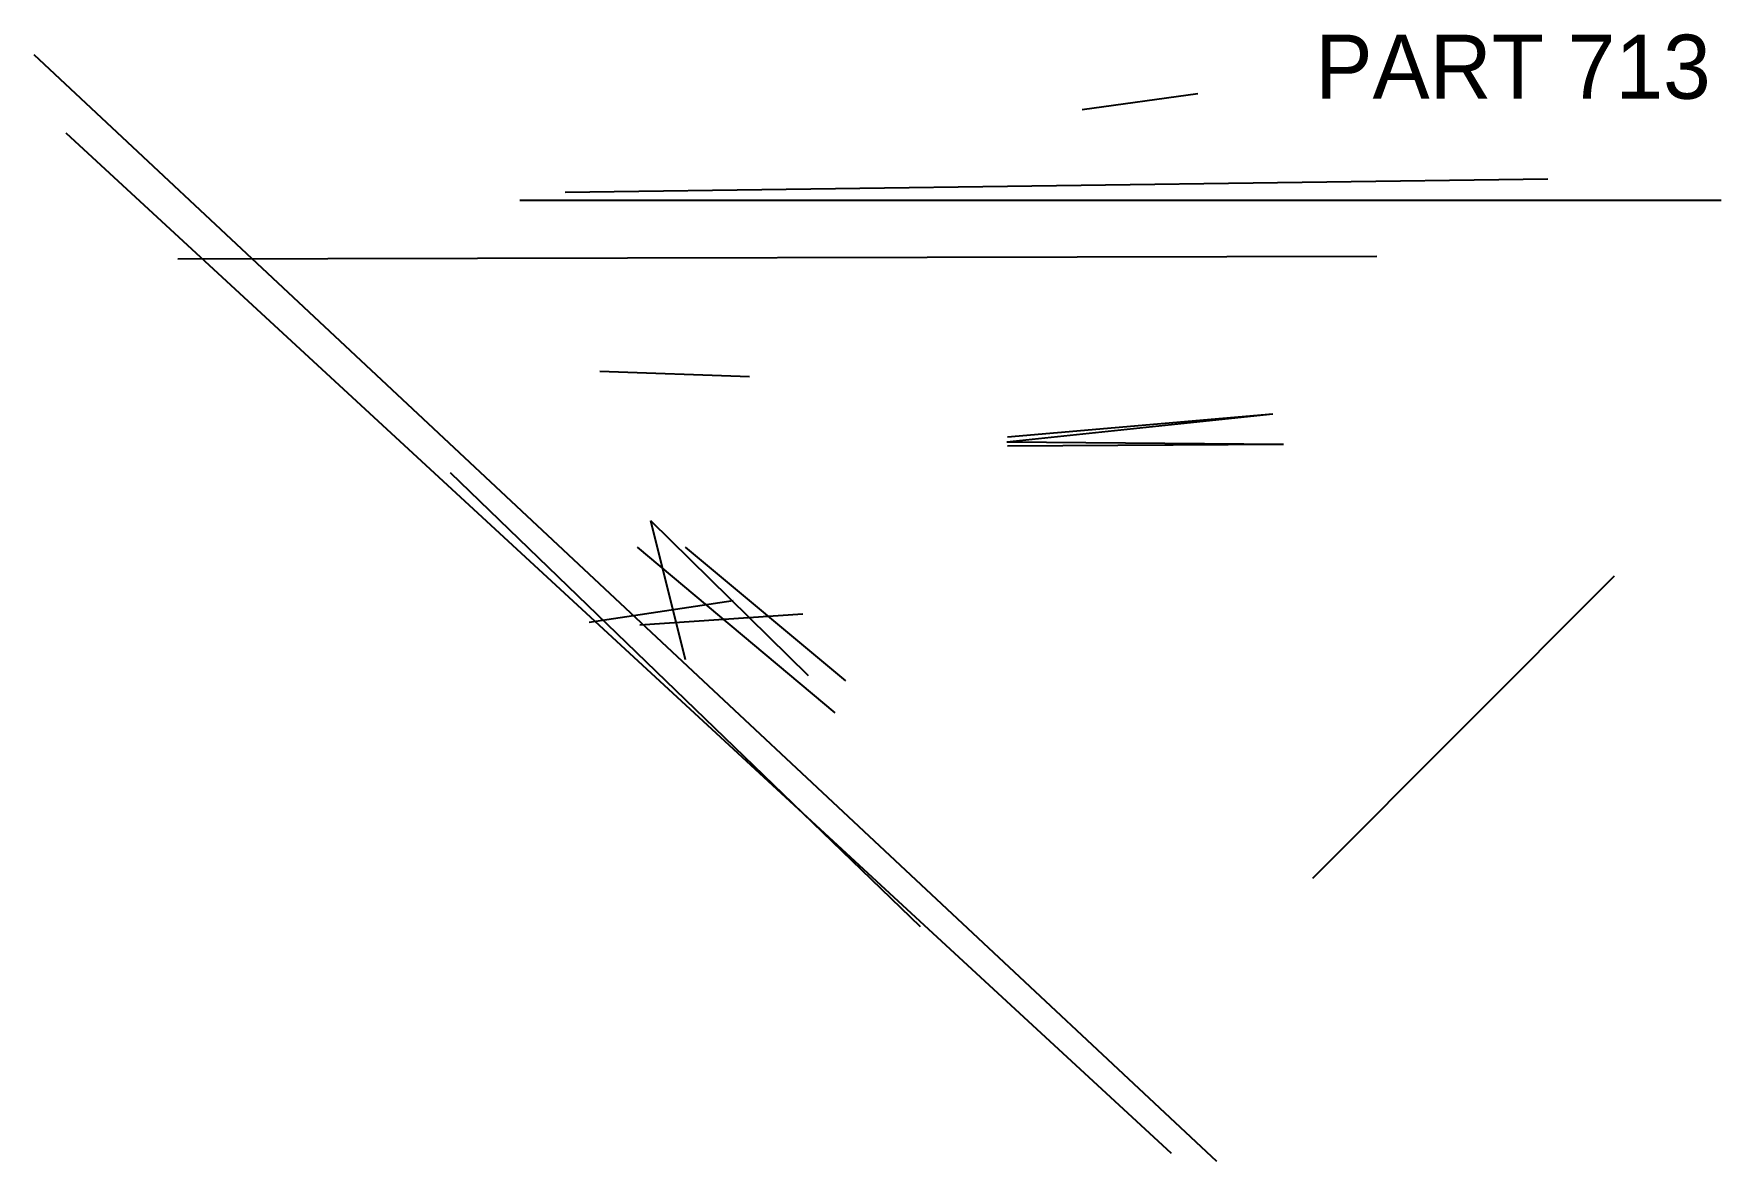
# Model space of a CAD drawing. Header units: millimetres. Extents: x 1082 to 1398, y 989 to 1200.
import ezdxf

# ---------------------------------------------------------------- set-up
doc = ezdxf.new("R2010")
doc.units = ezdxf.units.MM
doc.layers.add('ANNOTATIONS', color=3, linetype='Continuous')
doc.layers.add('GEOMETRY', color=7, linetype='Continuous')

msp = doc.modelspace()

# ---------------------------------------------------------------- linework, layer by layer
at = {"layer": 'GEOMETRY'}
for p, q in [((1082, 1196.29), (1303.5, 989)), ((1278.33, 1186), (1300, 1189)), ((1088, 1181.6), (1295, 990.5)), ((1181.5, 1170.5), (1365.5, 1173)), ((1173, 1169), (1398, 1169)), ((1109, 1158), (1333.5, 1158.5)), ((1188, 1137), (1216, 1136)), ((1264.25, 1123.75), (1314, 1129)), ((1264.33, 1124.67), (1314, 1129)), ((1264.25, 1123.75), (1316, 1123.33)), ((1264.33, 1123), (1316, 1123.33)), ((1160, 1118), (1248, 1033)), ((1197.5, 1109), (1204, 1083)), ((1197.5, 1109), (1227, 1080)), ((1195, 1104), (1232, 1073)), ((1204, 1104), (1234, 1079)), ((1321.5, 1042), (1378, 1098.67)), ((1186, 1090), (1213, 1094)), ((1195.5, 1089.5), (1226, 1091.5))]:
    msp.add_line(p, q, dxfattribs=at)

# ---------------------------------------------------------------- texts
at = {"layer": 'ANNOTATIONS'}
msp.add_text('PART 713', height=12, dxfattribs=at).set_placement((1322, 1188))

doc.saveas('drawing.dxf')
